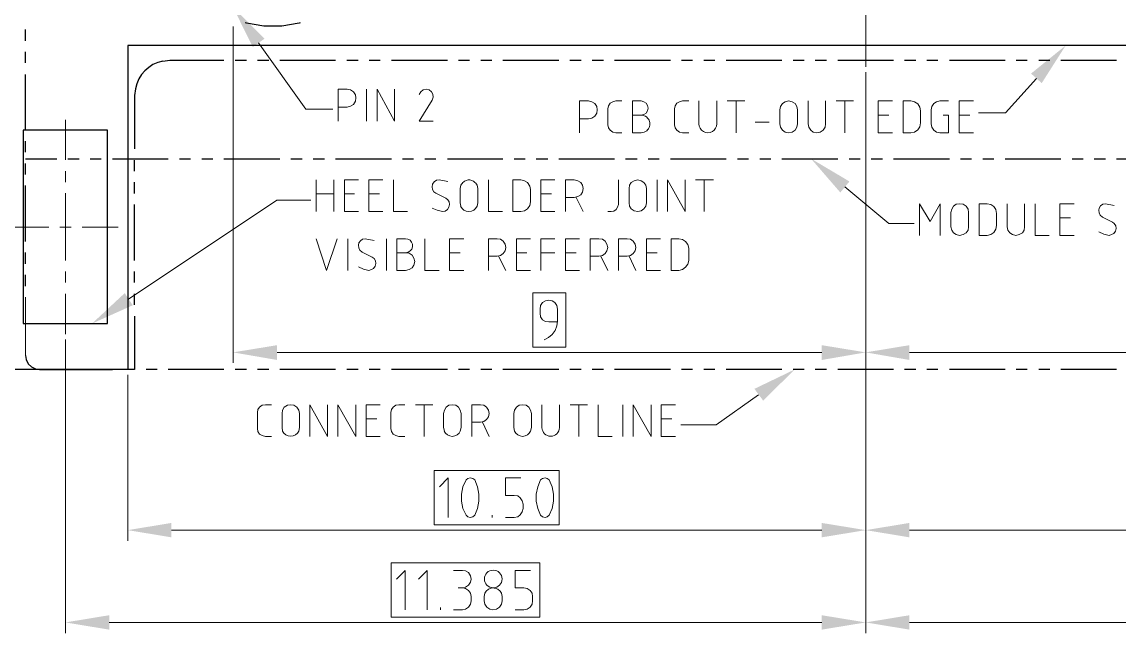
# Model space of a CAD drawing. Header units: inches. Extents: x 0 to 16.2, y 0 to 11.4.
# Drawn here: x 1.808 to 4.214, y 1.699 to 3.04 of the extents above; entities that cross this region are included whole.
import ezdxf

# ---------------------------------------------------------------- set-up
doc = ezdxf.new("R2010")
doc.units = ezdxf.units.IN
doc.header["$MEASUREMENT"] = 0
doc.layers.add('Color-7-Line_Weight-20', color=7, linetype='Continuous', lineweight=20)
doc.layers.add('Color-7-Line_Weight-30', color=7, linetype='Continuous', lineweight=30)
doc.layers.add('P2C-Hatch', color=7, linetype='Continuous')

msp = doc.modelspace()

# ---------------------------------------------------------------- hatches: boundary and pattern name
at = {"layer": 'P2C-Hatch', "transparency": 33554636}
for points in [[(2.3142, 2.985), (2.2708, 3.0725), (2.34, 3.0033)], [(4.0208, 2.9267), (4.0967, 2.9883), (4.0442, 2.9058)], [(3.6025, 2.6658), (3.5383, 2.74), (3.6225, 2.69)], [(2.0508, 2.4183), (1.9617, 2.3783), (2.0333, 2.445)], [(2.3675, 2.3308), (2.3675, 2.2983), (2.2708, 2.315)], [(3.5617, 2.3308), (3.5617, 2.2983), (3.6583, 2.315)], [(3.7542, 2.3308), (3.7542, 2.2983), (3.6583, 2.315)], [(3.4142, 2.235), (3.5025, 2.2775), (3.4333, 2.2092)], [(2.1358, 1.9408), (2.1358, 1.9092), (2.04, 1.925)], [(3.5617, 1.9408), (3.5617, 1.9092), (3.6583, 1.925)], [(3.7542, 1.9408), (3.7542, 1.9092), (3.6583, 1.925)], [(1.9992, 1.7383), (1.9992, 1.7067), (1.9033, 1.7225)], [(3.5617, 1.7383), (3.5617, 1.7067), (3.6583, 1.7225)], [(3.7542, 1.7383), (3.7542, 1.7067), (3.6583, 1.7225)]]:
    msp.add_hatch(color=256, dxfattribs=at).paths.add_polyline_path(points)

# ---------------------------------------------------------------- linework, layer by layer
at = {"layer": 'Color-7-Line_Weight-20', "linetype": 'Continuous'}
for p, q in [((3.6583, 3.085), (3.6583, 2.9417)), ((2.2708, 3.03), (2.2708, 2.2917)), ((2.5633, 2.8225), (2.5633, 2.8925)), ((3.2925, 2.8667), (3.2925, 2.8167)), ((3.3317, 2.8167), (3.3317, 2.8667)), ((3.3542, 2.8667), (3.3933, 2.8667)), ((3.3742, 2.7967), (3.3742, 2.8667)), ((3.5933, 2.8667), (3.6317, 2.8667)), ((3.6125, 2.7967), (3.6125, 2.8667)), ((1.9033, 2.825), (1.9033, 2.7375)), ((3.4158, 2.82), (3.4467, 2.82)), ((3.7092, 2.8358), (3.6858, 2.8358)), ((3.8867, 2.8358), (3.8633, 2.8358)), ((1.9033, 2.7125), (1.9033, 2.6883)), ((2.4533, 2.6242), (2.4533, 2.6933)), ((2.4917, 2.6933), (2.4917, 2.6242)), ((3.2008, 2.6242), (3.2008, 2.6933)), ((3.285, 2.6933), (3.3242, 2.6933)), ((3.3042, 2.6242), (3.3042, 2.6933)), ((1.9033, 2.6642), (1.9033, 2.5167)), ((2.4533, 2.6625), (2.4917, 2.6625)), ((2.5375, 2.6625), (2.515, 2.6625)), ((2.5917, 2.6625), (2.5683, 2.6625)), ((2.9692, 2.6625), (2.9458, 2.6625)), ((3.0233, 2.655), (3.0383, 2.6242)), ((4.1075, 2.61), (4.0842, 2.61)), ((1.7875, 2.59), (1.8667, 2.59)), ((1.8908, 2.59), (1.9158, 2.59)), ((1.94, 2.59), (2.0192, 2.59)), ((2.5225, 2.495), (2.5225, 2.5642)), ((2.6075, 2.495), (2.6075, 2.5642)), ((2.6492, 2.5333), (2.655, 2.535)), ((2.7692, 2.5333), (2.7458, 2.5333)), ((2.915, 2.5333), (2.8925, 2.5333)), ((2.9458, 2.5333), (2.9767, 2.5333)), ((3.0233, 2.5333), (3, 2.5333)), ((3.2008, 2.5333), (3.1775, 2.5333)), ((2.8533, 2.5258), (2.8692, 2.495)), ((3.0775, 2.5258), (3.0925, 2.495)), ((3.1392, 2.5258), (3.1542, 2.495)), ((1.9033, 2.4925), (1.9033, 2.4683)), ((1.8158, 2.3083), (1.8158, 2.4358)), ((1.9033, 2.4433), (1.9033, 2.355)), ((1.9033, 2.3433), (1.9033, 1.6992)), ((2.3675, 2.315), (3.5617, 2.315)), ((3.7542, 2.315), (4.9492, 2.315)), ((2.04, 2.2658), (2.04, 1.9017)), ((2.6708, 2.2), (2.7092, 2.2)), ((2.69, 2.1308), (2.69, 2.2)), ((2.9483, 2.2), (2.9483, 2.15)), ((2.9867, 2.15), (2.9867, 2.2)), ((3.01, 2.2), (3.0483, 2.2)), ((3.0292, 2.1308), (3.0292, 2.2)), ((3.1258, 2.1308), (3.1258, 2.2)), ((2.5858, 2.1692), (2.5625, 2.1692)), ((3.2333, 2.1692), (3.21, 2.1692)), ((2.8175, 2.1617), (2.8325, 2.1308)), ((2.8392, 1.9525), (2.8392, 1.9575)), ((3.5617, 1.925), (2.1358, 1.925)), ((3.7542, 1.925), (5.18, 1.925)), ((2.7258, 1.75), (2.7258, 1.755)), ((3.5617, 1.7225), (1.9992, 1.7225)), ((3.7542, 1.7225), (5.3167, 1.7225))]:
    msp.add_line(p, q, dxfattribs=at)
for points in [[(2.49, 2.8483), (2.4308, 2.8483), (2.3267, 2.9942)], [(4.0325, 2.9158), (3.965, 2.8408), (3.9058, 2.8408)], [(2.5017, 2.8225), (2.5017, 2.8925), (2.5208, 2.8925), (2.5283, 2.8908), (2.535, 2.8867), (2.5392, 2.88), (2.54, 2.8733), (2.5392, 2.8658), (2.535, 2.8592), (2.5283, 2.855), (2.5208, 2.8533), (2.5017, 2.8533)], [(2.5867, 2.8225), (2.5867, 2.8925), (2.625, 2.8225), (2.625, 2.8925)], [(2.71, 2.8225), (2.6792, 2.8225), (2.7075, 2.8683), (2.71, 2.875), (2.7092, 2.8817), (2.7058, 2.8867), (2.7008, 2.8908), (2.6942, 2.8925), (2.6875, 2.8908), (2.6825, 2.8867), (2.6792, 2.8808)], [(3.0308, 2.7967), (3.0308, 2.8667), (3.05, 2.8667), (3.0575, 2.865), (3.0642, 2.8608), (3.0683, 2.8542), (3.0692, 2.8475), (3.0683, 2.84), (3.0642, 2.8333), (3.0575, 2.8292), (3.05, 2.8275), (3.0308, 2.8275)], [(3.1233, 2.7967), (3.11, 2.7967), (3.1033, 2.7983), (3.0975, 2.8025), (3.0942, 2.8075), (3.0925, 2.8142), (3.0925, 2.8492), (3.0942, 2.8558), (3.0975, 2.8617), (3.1033, 2.865), (3.11, 2.8667), (3.1233, 2.8667)], [(3.1467, 2.8358), (3.1658, 2.8358), (3.1717, 2.8367), (3.1767, 2.84), (3.18, 2.845), (3.1808, 2.8508), (3.18, 2.8567), (3.1767, 2.8617), (3.1717, 2.865), (3.1658, 2.8667), (3.1467, 2.8667), (3.1467, 2.7967), (3.1658, 2.7967), (3.1694, 2.7972), (3.1726, 2.7982), (3.1755, 2.7995), (3.1779, 2.8013), (3.18, 2.8033), (3.1817, 2.8056), (3.183, 2.8081), (3.184, 2.8107), (3.1845, 2.8134), (3.1847, 2.8162), (3.1846, 2.819), (3.184, 2.8218), (3.183, 2.8244), (3.1817, 2.8269), (3.18, 2.8292), (3.1779, 2.8312), (3.1755, 2.8329), (3.1727, 2.8343), (3.1694, 2.8353), (3.1658, 2.8358)], [(3.27, 2.7967), (3.2567, 2.7967), (3.25, 2.7983), (3.2442, 2.8025), (3.24, 2.8075), (3.2392, 2.8142), (3.2392, 2.8492), (3.24, 2.8558), (3.2442, 2.8617), (3.25, 2.865), (3.2567, 2.8667), (3.27, 2.8667)], [(3.57, 2.8667), (3.57, 2.8167), (3.5692, 2.8092), (3.565, 2.8025), (3.5583, 2.7983), (3.5508, 2.7967), (3.5433, 2.7983), (3.5375, 2.8025), (3.5333, 2.8092), (3.5317, 2.8167), (3.5317, 2.8667)], [(3.7167, 2.8667), (3.6858, 2.8667), (3.6858, 2.7967), (3.7167, 2.7967)], [(3.8283, 2.8358), (3.84, 2.8358), (3.84, 2.7967), (3.8208, 2.7967), (3.8133, 2.7983), (3.8075, 2.8025), (3.8033, 2.8092), (3.8017, 2.8167), (3.8017, 2.8475), (3.8033, 2.8542), (3.8075, 2.8608), (3.8133, 2.865), (3.8208, 2.8667), (3.84, 2.8667)], [(3.8942, 2.8667), (3.8633, 2.8667), (3.8633, 2.7967), (3.8942, 2.7967)], [(2.5458, 2.6933), (2.515, 2.6933), (2.515, 2.6242), (2.5458, 2.6242)], [(2.5992, 2.6933), (2.5683, 2.6933), (2.5683, 2.6242), (2.5992, 2.6242)], [(2.6533, 2.6242), (2.6225, 2.6242), (2.6225, 2.6933)], [(2.7075, 2.6317), (2.7183, 2.6267), (2.73, 2.6242), (2.7358, 2.625), (2.7408, 2.6283), (2.7442, 2.6333), (2.7458, 2.6392), (2.745, 2.645), (2.7417, 2.65), (2.7375, 2.6533), (2.7158, 2.6642), (2.7108, 2.6675), (2.7083, 2.6725), (2.7075, 2.6783), (2.7083, 2.6842), (2.7117, 2.6892), (2.7167, 2.6925), (2.7225, 2.6933), (2.7417, 2.69)], [(2.77, 2.6358), (2.7692, 2.6433), (2.7692, 2.6742), (2.77, 2.6817), (2.7715, 2.6838), (2.7732, 2.6858), (2.7749, 2.6875), (2.7767, 2.689), (2.7785, 2.6903), (2.7804, 2.6914), (2.7823, 2.6922), (2.7843, 2.6928), (2.7863, 2.6932), (2.7883, 2.6934), (2.7903, 2.6933), (2.7922, 2.693), (2.7941, 2.6924), (2.796, 2.6916), (2.7979, 2.6906), (2.7996, 2.6893), (2.8013, 2.6878), (2.8029, 2.686), (2.8044, 2.684), (2.8058, 2.6817), (2.8075, 2.6742), (2.8075, 2.6433), (2.8058, 2.6358)], [(2.8617, 2.6242), (2.8308, 2.6242), (2.8308, 2.6933)], [(2.9767, 2.6933), (2.9458, 2.6933), (2.9458, 2.6242), (2.9767, 2.6242)], [(3, 2.6242), (3, 2.6933), (3.0192, 2.6933), (3.0267, 2.6917), (3.0333, 2.6875), (3.0375, 2.6817), (3.0383, 2.6742), (3.0375, 2.6667), (3.0333, 2.6608), (3.0267, 2.6567), (3.0192, 2.655), (3, 2.655)], [(3.0925, 2.6242), (3.1, 2.6242), (3.1058, 2.625), (3.1108, 2.6283), (3.1142, 2.6333), (3.1158, 2.6392), (3.1158, 2.6933)], [(3.2233, 2.6242), (3.2233, 2.6933), (3.2625, 2.6242), (3.2625, 2.6933)], [(3.7642, 2.5975), (3.7092, 2.5975), (3.6125, 2.6783)], [(2.4417, 2.6492), (2.3667, 2.6492), (2.0417, 2.4317)], [(3.7758, 2.5717), (3.7758, 2.6408), (3.7992, 2.6025), (3.8217, 2.6408), (3.8217, 2.5717)], [(4.0067, 2.6408), (4.0067, 2.5908), (4.0058, 2.5833), (4.0017, 2.5775), (3.995, 2.5733), (3.9875, 2.5717), (3.98, 2.5733), (3.9742, 2.5775), (3.97, 2.5833), (3.9683, 2.5908), (3.9683, 2.6408)], [(4.0608, 2.5717), (4.03, 2.5717), (4.03, 2.6408)], [(4.115, 2.6408), (4.0842, 2.6408), (4.0842, 2.5717), (4.115, 2.5717)], [(4.1692, 2.5792), (4.18, 2.5742), (4.1917, 2.5717), (4.1975, 2.5733), (4.2025, 2.5758), (4.2058, 2.5808), (4.2075, 2.5867), (4.2067, 2.5925), (4.2033, 2.5975), (4.1992, 2.6008), (4.1775, 2.6117), (4.1725, 2.6158), (4.17, 2.6208), (4.1692, 2.6267), (4.17, 2.6317), (4.1733, 2.6367), (4.1783, 2.64), (4.1842, 2.6408), (4.2033, 2.6375)], [(2.4533, 2.5642), (2.4758, 2.495), (2.4992, 2.5642)], [(2.5458, 2.5025), (2.5567, 2.4975), (2.5683, 2.495), (2.5742, 2.4967), (2.5792, 2.4992), (2.5825, 2.5042), (2.5842, 2.51), (2.5833, 2.5158), (2.58, 2.5208), (2.5758, 2.5242), (2.5542, 2.535), (2.5492, 2.5392), (2.5467, 2.5442), (2.5458, 2.55), (2.5467, 2.555), (2.55, 2.56), (2.555, 2.5633), (2.5608, 2.5642), (2.58, 2.5608)], [(2.6492, 2.5642), (2.63, 2.5642), (2.63, 2.495), (2.6492, 2.495), (2.6567, 2.4967), (2.6633, 2.5008), (2.6675, 2.5067), (2.6692, 2.5142), (2.6675, 2.5217), (2.6633, 2.5283), (2.6567, 2.5325), (2.6492, 2.5333), (2.63, 2.5333)], [(2.7225, 2.495), (2.6917, 2.495), (2.6917, 2.5642)], [(2.7767, 2.5642), (2.7458, 2.5642), (2.7458, 2.495), (2.7767, 2.495)], [(2.8308, 2.495), (2.8308, 2.5642), (2.85, 2.5642), (2.8575, 2.5633), (2.8633, 2.5592), (2.8675, 2.5525), (2.8692, 2.545), (2.8675, 2.5375), (2.8633, 2.5317), (2.8575, 2.5275), (2.85, 2.5258), (2.8308, 2.5258)], [(2.9233, 2.5642), (2.8925, 2.5642), (2.8925, 2.495), (2.9233, 2.495)], [(2.9767, 2.5642), (2.9458, 2.5642), (2.9458, 2.495)], [(3.0308, 2.5642), (3, 2.5642), (3, 2.495), (3.0308, 2.495)], [(3.0542, 2.495), (3.0542, 2.5642), (3.0733, 2.5642), (3.0808, 2.5633), (3.0867, 2.5592), (3.0908, 2.5525), (3.0925, 2.545), (3.0908, 2.5375), (3.0867, 2.5317), (3.0808, 2.5275), (3.0733, 2.5258), (3.0542, 2.5258)], [(3.1158, 2.495), (3.1158, 2.5642), (3.135, 2.5642), (3.1425, 2.5633), (3.1483, 2.5592), (3.1525, 2.5525), (3.1542, 2.545), (3.1525, 2.5375), (3.1483, 2.5317), (3.1425, 2.5275), (3.135, 2.5258), (3.1158, 2.5258)], [(3.2083, 2.5642), (3.1775, 2.5642), (3.1775, 2.495), (3.2083, 2.495)], [(2.9533, 2.3425), (2.9625, 2.3475), (2.9708, 2.3542), (2.9775, 2.3633), (2.9808, 2.3733), (2.9825, 2.3833), (2.9825, 2.41), (2.9808, 2.4175), (2.9767, 2.4242), (2.9708, 2.4283), (2.9633, 2.4292), (2.9558, 2.4283), (2.9492, 2.4242), (2.945, 2.4175), (2.9442, 2.41), (2.9442, 2.4008), (2.945, 2.3933), (2.9492, 2.3867), (2.9558, 2.3825), (2.9633, 2.3817), (2.9825, 2.3817)], [(3.4233, 2.2217), (3.33, 2.1558), (3.2525, 2.1558)], [(2.355, 2.1308), (2.3417, 2.1308), (2.335, 2.1325), (2.3292, 2.1358), (2.325, 2.1417), (2.3242, 2.1483), (2.3242, 2.1833), (2.325, 2.19), (2.3292, 2.195), (2.335, 2.1992), (2.3417, 2.2), (2.355, 2.2)], [(2.3792, 2.1425), (2.3783, 2.15), (2.3783, 2.1808), (2.3792, 2.1883), (2.3833, 2.195), (2.39, 2.1992), (2.3975, 2.2), (2.4042, 2.1992), (2.4108, 2.195), (2.415, 2.1883), (2.4167, 2.1808), (2.4167, 2.15), (2.415, 2.1425)], [(2.4392, 2.1308), (2.4392, 2.2), (2.4783, 2.1308), (2.4783, 2.2)], [(2.5008, 2.1308), (2.5008, 2.2), (2.54, 2.1308), (2.54, 2.2)], [(2.5933, 2.2), (2.5625, 2.2), (2.5625, 2.1308), (2.5933, 2.1308)], [(2.6475, 2.1308), (2.6342, 2.1308), (2.6275, 2.1325), (2.6217, 2.1358), (2.6183, 2.1417), (2.6167, 2.1483), (2.6167, 2.1833), (2.6183, 2.19), (2.6217, 2.195), (2.6275, 2.1992), (2.6342, 2.2), (2.6475, 2.2)], [(2.7342, 2.1425), (2.7325, 2.15), (2.7325, 2.1808), (2.7342, 2.1883), (2.7383, 2.195), (2.7442, 2.1992), (2.7517, 2.2), (2.7592, 2.1992), (2.765, 2.195), (2.7692, 2.1883), (2.7708, 2.1808), (2.7708, 2.15), (2.7692, 2.1425)], [(2.7942, 2.1308), (2.7942, 2.2), (2.8133, 2.2), (2.8208, 2.1992), (2.8267, 2.195), (2.8308, 2.1883), (2.8325, 2.1808), (2.8308, 2.1733), (2.8267, 2.1675), (2.8208, 2.1633), (2.8133, 2.1617), (2.7942, 2.1617)], [(2.8883, 2.1425), (2.8867, 2.15), (2.8867, 2.1808), (2.8883, 2.1883), (2.8925, 2.195), (2.8983, 2.1992), (2.9058, 2.2), (2.9133, 2.1992), (2.9192, 2.195), (2.9233, 2.1883), (2.925, 2.1808), (2.925, 2.15), (2.9233, 2.1425)], [(3.1025, 2.1308), (3.0717, 2.1308), (3.0717, 2.2)], [(3.1483, 2.1308), (3.1483, 2.2), (3.1875, 2.1308), (3.1875, 2.2)], [(3.2408, 2.2), (3.21, 2.2), (3.21, 2.1308), (3.2408, 2.1308)], [(2.7233, 2.02), (2.7425, 2.04), (2.7425, 1.9525)], [(2.9017, 2.04), (2.8683, 2.04), (2.8683, 2.0008), (2.8875, 2.0008), (2.895, 2), (2.9008, 1.9958), (2.905, 1.9892), (2.9067, 1.9817), (2.9067, 1.9725), (2.905, 1.965), (2.9008, 1.9583), (2.895, 1.9542), (2.8875, 1.9525), (2.8683, 1.9525)], [(2.6292, 1.8175), (2.6483, 1.8367), (2.6483, 1.75)], [(2.6775, 1.8175), (2.6967, 1.8367), (2.6967, 1.75)], [(2.7642, 1.7983), (2.7742, 1.7983), (2.7808, 1.8), (2.7875, 1.8042), (2.7917, 1.8108), (2.7933, 1.8175), (2.7917, 1.825), (2.7875, 1.8317), (2.7808, 1.8358), (2.7742, 1.8367), (2.7542, 1.8367)], [(2.9233, 1.8367), (2.8892, 1.8367), (2.8892, 1.7983), (2.9083, 1.7983), (2.9158, 1.7967), (2.9225, 1.7925), (2.9267, 1.7867), (2.9275, 1.7792), (2.9275, 1.77), (2.9267, 1.7625), (2.9225, 1.7558), (2.9158, 1.7517), (2.9083, 1.75), (2.8892, 1.75)], [(2.7742, 1.7983), (2.7808, 1.7967), (2.7875, 1.7925), (2.7917, 1.7867), (2.7933, 1.7792), (2.7933, 1.77), (2.7917, 1.7625), (2.7875, 1.7558), (2.7808, 1.7517), (2.7742, 1.75), (2.7542, 1.75)]]:
    msp.add_lwpolyline(points, dxfattribs=at)
for points in [[(3.6583, 2.93), (3.6583, 1.9017), (3.6583, 2.93), (3.6583, 2.2917), (3.6583, 2.93), (3.6583, 1.6992)], [(3.47, 2.8475), (3.4717, 2.8542), (3.4758, 2.8608), (3.4817, 2.865), (3.4892, 2.8667), (3.4967, 2.865), (3.5033, 2.8608), (3.5075, 2.8542), (3.5083, 2.8475), (3.5083, 2.8167), (3.5075, 2.8092), (3.5033, 2.8025), (3.4967, 2.7983), (3.4892, 2.7967), (3.4817, 2.7983), (3.4758, 2.8025), (3.4717, 2.8092), (3.47, 2.8167)], [(3.74, 2.7967), (3.7575, 2.7967), (3.765, 2.7983), (3.7725, 2.8033), (3.7767, 2.81), (3.7783, 2.8183), (3.7783, 2.845), (3.7767, 2.8533), (3.7725, 2.86), (3.765, 2.865), (3.7575, 2.8667), (3.74, 2.8667)], [(2.8842, 2.6242), (2.9017, 2.6242), (2.91, 2.6258), (2.9167, 2.63), (2.9217, 2.6375), (2.9233, 2.645), (2.9233, 2.6725), (2.9217, 2.68), (2.9167, 2.6875), (2.91, 2.6917), (2.9017, 2.6933), (2.8842, 2.6933)], [(3.1392, 2.6742), (3.14, 2.6817), (3.1442, 2.6875), (3.1508, 2.6917), (3.1583, 2.6933), (3.1658, 2.6917), (3.1717, 2.6875), (3.1758, 2.6817), (3.1775, 2.6742), (3.1775, 2.6433), (3.1758, 2.6358), (3.1717, 2.63), (3.1658, 2.6258), (3.1583, 2.6242), (3.1508, 2.6258), (3.1442, 2.63), (3.14, 2.6358), (3.1392, 2.6433)], [(3.845, 2.6217), (3.8467, 2.6292), (3.8508, 2.6358), (3.8567, 2.64), (3.8642, 2.6408), (3.8717, 2.64), (3.8783, 2.6358), (3.8825, 2.6292), (3.8833, 2.6217), (3.8833, 2.5908), (3.8825, 2.5833), (3.8783, 2.5775), (3.8717, 2.5733), (3.8642, 2.5717), (3.8567, 2.5733), (3.8508, 2.5775), (3.8467, 2.5833), (3.845, 2.5908)], [(3.9067, 2.5717), (3.9242, 2.5717), (3.9325, 2.5733), (3.9392, 2.5783), (3.9433, 2.585), (3.945, 2.5933), (3.945, 2.62), (3.9433, 2.6283), (3.9392, 2.635), (3.9325, 2.6392), (3.9242, 2.6408), (3.9067, 2.6408)], [(3.2317, 2.495), (3.2483, 2.495), (3.2567, 2.4967), (3.2633, 2.5017), (3.2683, 2.5083), (3.27, 2.5167), (3.27, 2.5433), (3.2683, 2.5517), (3.2633, 2.5583), (3.2567, 2.5625), (3.2483, 2.5642), (3.2317, 2.5642)], [(3.0008, 2.3267), (3.0008, 2.4458), (2.9283, 2.4458), (2.9283, 2.3267)], [(2.7117, 1.9367), (2.9858, 1.9367), (2.9858, 2.0558), (2.7117, 2.0558)], [(2.775, 1.9725), (2.7717, 1.9883), (2.7717, 2.0042), (2.775, 2.02), (2.7817, 2.035), (2.7858, 2.0383), (2.7908, 2.04), (2.7967, 2.0383), (2.8008, 2.035), (2.8067, 2.02), (2.81, 2.0042), (2.81, 1.9883), (2.8067, 1.9725), (2.8008, 1.9575), (2.7967, 1.9542), (2.7908, 1.9525), (2.7858, 1.9542), (2.7817, 1.9575)], [(2.9392, 1.9725), (2.9358, 1.9883), (2.9358, 2.0042), (2.9392, 2.02), (2.945, 2.035), (2.9492, 2.0383), (2.955, 2.04), (2.96, 2.0383), (2.9642, 2.035), (2.9708, 2.02), (2.9733, 2.0042), (2.9733, 1.9883), (2.9708, 1.9725), (2.9642, 1.9575), (2.96, 1.9542), (2.955, 1.9525), (2.9492, 1.9542), (2.945, 1.9575)], [(2.6175, 1.7342), (2.9433, 1.7342), (2.9433, 1.8533), (2.6175, 1.8533)], [(2.8217, 1.7792), (2.8217, 1.77), (2.8233, 1.7625), (2.8275, 1.7558), (2.8342, 1.7517), (2.8408, 1.75), (2.8483, 1.7517), (2.855, 1.7558), (2.8592, 1.7625), (2.8608, 1.77), (2.8608, 1.7792), (2.8592, 1.7867), (2.8579, 1.7888), (2.8565, 1.7908), (2.8549, 1.7925), (2.8532, 1.794), (2.8514, 1.7953), (2.8494, 1.7963), (2.8475, 1.7971), (2.8454, 1.7977), (2.8433, 1.798), (2.8413, 1.7982), (2.8392, 1.7981), (2.8371, 1.7977), (2.835, 1.7971), (2.8331, 1.7963), (2.8311, 1.7953), (2.8293, 1.794), (2.8276, 1.7925), (2.826, 1.7908), (2.8246, 1.7889), (2.8233, 1.7867)]]:
    msp.add_lwpolyline(points, close=True, dxfattribs=at)
msp.add_circle((2.8414, 1.8178), 0.0194, dxfattribs=at)
for centre, radius, start, end in [((3.3121, 2.8164), 0.0196, 179.3332, 0.6668), ((2.7879, 2.6437), 0.0196, 203.726, 336.274), ((2.6496, 2.5491), 0.0151, 290.839, 91.7816), ((2.3971, 2.1507), 0.0197, 204.6107, 335.3893), ((2.7517, 2.1498), 0.019, 202.6199, 337.3801), ((2.9058, 2.1498), 0.019, 202.6202, 337.3798), ((2.9675, 2.1501), 0.0192, 180.3431, 359.6569)]:
    msp.add_arc(centre, radius, start, end, dxfattribs=at)
at = {"layer": 'Color-7-Line_Weight-30', "linetype": 'Continuous'}
for p, q in [((1.8158, 2.9983), (1.8158, 3.0233)), ((1.8158, 2.95), (1.8158, 2.9742)), ((2.2758, 2.9558), (2.3, 2.9558)), ((2.3242, 2.9558), (2.3492, 2.9558)), ((2.3733, 2.9558), (2.4958, 2.9558)), ((2.52, 2.9558), (2.545, 2.9558)), ((2.5692, 2.9558), (2.5933, 2.9558)), ((2.6183, 2.9558), (2.7408, 2.9558)), ((2.765, 2.9558), (2.7892, 2.9558)), ((2.8142, 2.9558), (2.8383, 2.9558)), ((2.8625, 2.9558), (2.985, 2.9558)), ((3.0092, 2.9558), (3.0342, 2.9558)), ((3.0583, 2.9558), (3.0833, 2.9558)), ((3.1075, 2.9558), (3.23, 2.9558)), ((3.2542, 2.9558), (3.2783, 2.9558)), ((3.3033, 2.9558), (3.3275, 2.9558)), ((3.3525, 2.9558), (3.4742, 2.9558)), ((3.4992, 2.9558), (3.5233, 2.9558)), ((3.5475, 2.9558), (3.5725, 2.9558)), ((3.5967, 2.9558), (3.7192, 2.9558)), ((3.7433, 2.9558), (3.7683, 2.9558)), ((3.7925, 2.9558), (3.8167, 2.9558)), ((3.8417, 2.9558), (3.9642, 2.9558)), ((3.9883, 2.9558), (4.0125, 2.9558)), ((4.0375, 2.9558), (4.0617, 2.9558)), ((4.0858, 2.9558), (4.2083, 2.9558)), ((1.8158, 2.8033), (1.8158, 2.925)), ((1.8158, 2.7542), (1.8158, 2.7783)), ((1.8158, 2.74), (1.8842, 2.74)), ((1.8158, 2.705), (1.8158, 2.7292)), ((1.9083, 2.74), (1.9333, 2.74)), ((1.9575, 2.74), (1.9817, 2.74)), ((2.0067, 2.74), (2.1283, 2.74)), ((2.055, 2.7125), (2.055, 2.7367)), ((2.1533, 2.74), (2.1775, 2.74)), ((2.2025, 2.74), (2.2267, 2.74)), ((2.2508, 2.74), (2.3733, 2.74)), ((2.3975, 2.74), (2.4225, 2.74)), ((2.4467, 2.74), (2.4717, 2.74)), ((2.4958, 2.74), (2.6183, 2.74)), ((2.6425, 2.74), (2.6667, 2.74)), ((2.6917, 2.74), (2.7158, 2.74)), ((2.7408, 2.74), (2.8625, 2.74)), ((2.8875, 2.74), (2.9117, 2.74)), ((2.9358, 2.74), (2.9608, 2.74)), ((2.985, 2.74), (3.1075, 2.74)), ((3.1317, 2.74), (3.1567, 2.74)), ((3.1808, 2.74), (3.205, 2.74)), ((3.23, 2.74), (3.3525, 2.74)), ((3.3767, 2.74), (3.4008, 2.74)), ((3.4258, 2.74), (3.45, 2.74)), ((3.4742, 2.74), (3.5967, 2.74)), ((3.6217, 2.74), (3.6458, 2.74)), ((3.67, 2.74), (3.695, 2.74)), ((3.7192, 2.74), (3.8417, 2.74)), ((3.8658, 2.74), (3.89, 2.74)), ((3.915, 2.74), (3.9392, 2.74)), ((3.9642, 2.74), (4.0858, 2.74)), ((4.1108, 2.74), (4.135, 2.74)), ((4.1592, 2.74), (4.1842, 2.74)), ((4.2083, 2.74), (4.3308, 2.74)), ((1.8158, 2.5583), (1.8158, 2.6808)), ((2.055, 2.6633), (2.055, 2.6883)), ((2.055, 2.5167), (2.055, 2.6392)), ((1.8158, 2.5092), (1.8158, 2.5342)), ((1.8158, 2.46), (1.8158, 2.485)), ((2.055, 2.4683), (2.055, 2.4925)), ((2.055, 2.4192), (2.055, 2.4433)), ((2.1042, 2.2775), (2.08, 2.2775)), ((2.2508, 2.2775), (2.1283, 2.2775)), ((2.3, 2.2775), (2.2758, 2.2775)), ((2.3492, 2.2775), (2.3242, 2.2775)), ((2.4958, 2.2775), (2.3733, 2.2775)), ((2.545, 2.2775), (2.52, 2.2775)), ((2.5933, 2.2775), (2.5692, 2.2775)), ((2.7408, 2.2775), (2.6183, 2.2775)), ((2.7892, 2.2775), (2.765, 2.2775)), ((2.8383, 2.2775), (2.8142, 2.2775)), ((2.985, 2.2775), (2.8625, 2.2775)), ((3.0342, 2.2775), (3.0092, 2.2775)), ((3.0833, 2.2775), (3.0583, 2.2775)), ((3.23, 2.2775), (3.1075, 2.2775)), ((3.2783, 2.2775), (3.2542, 2.2775)), ((3.3275, 2.2775), (3.3033, 2.2775)), ((3.4742, 2.2775), (3.3525, 2.2775)), ((3.5233, 2.2775), (3.4992, 2.2775)), ((3.5725, 2.2775), (3.5475, 2.2775)), ((3.7192, 2.2775), (3.5967, 2.2775)), ((3.7683, 2.2775), (3.7433, 2.2775)), ((3.8167, 2.2775), (3.7925, 2.2775)), ((3.9642, 2.2775), (3.8417, 2.2775)), ((4.0125, 2.2775), (3.9883, 2.2775)), ((4.0617, 2.2775), (4.0375, 2.2775)), ((4.2083, 2.2775), (4.0858, 2.2775))]:
    msp.add_line(p, q, dxfattribs=at)
for points in [[(5.6617, 3.1917), (5.6617, 2.2775), (5.2767, 2.2775), (5.2767, 2.9883), (2.04, 2.9883), (2.04, 2.2775), (1.6542, 2.2775)], [(2.4183, 3.0383), (2.4158, 3.0375), (2.3775, 3.0308), (2.3383, 3.0308), (2.3, 3.0375), (2.2975, 3.0383)], [(2.1167, 2.9542), (2.1325, 2.9558), (2.2508, 2.9558)], [(2.0567, 2.8933), (2.055, 2.8783), (2.055, 2.7617)], [(2.055, 2.3942), (2.055, 2.2775), (2.0308, 2.2775)], [(1.8158, 2.3083), (1.8175, 2.2992), (1.8217, 2.29), (1.8292, 2.2833), (1.8375, 2.2792), (1.8467, 2.2775), (2.0067, 2.2775)]]:
    msp.add_lwpolyline(points, dxfattribs=at)
msp.add_lwpolyline([(1.8108, 2.3783), (1.9958, 2.3783), (1.9958, 2.8025), (1.8108, 2.8025)], close=True, dxfattribs=at)
msp.add_arc((2.1318, 2.8793), 0.0764, 101.4078, 169.3824, dxfattribs=at)

doc.saveas('drawing.dxf')
